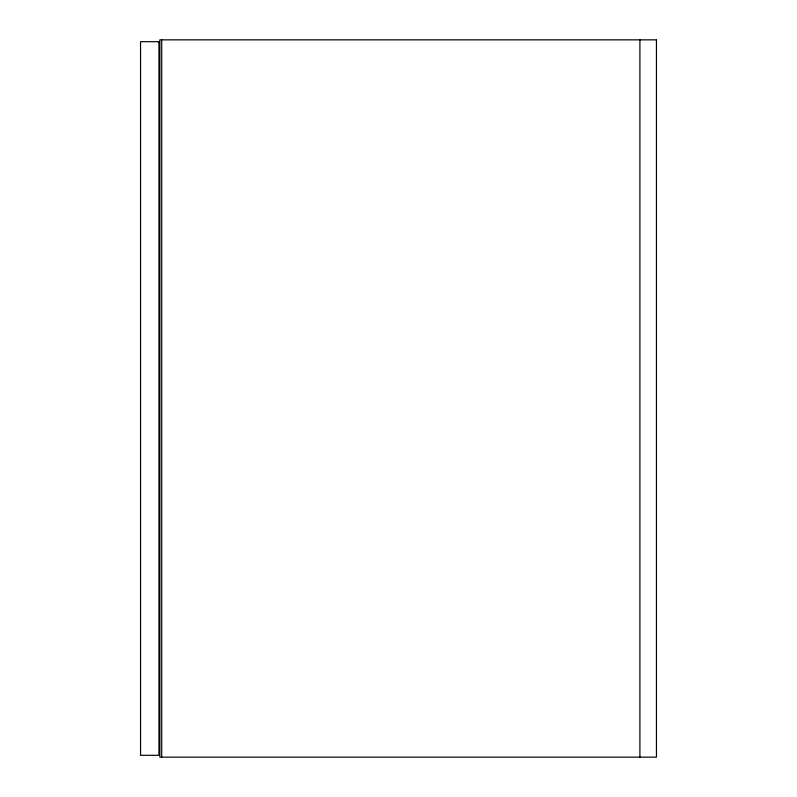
<?xml version="1.0" encoding="UTF-8"?>
<svg xmlns="http://www.w3.org/2000/svg" width="797" height="797" viewBox="0 0 797 797"><rect width="100%" height="100%" fill="white"/><g stroke="black" fill="none" stroke-linecap="round" stroke-linejoin="round"><path stroke-width="1.2" d="M639.901 39.85L639.901 757.15M161.701 39.85L161.701 757.15M656.449 39.85L159.858 39.85L159.858 757.15L656.449 757.15L656.449 39.85M158.942 41.693L140.551 41.693L140.551 755.307L158.942 755.307L158.942 41.693"/></g></svg>
